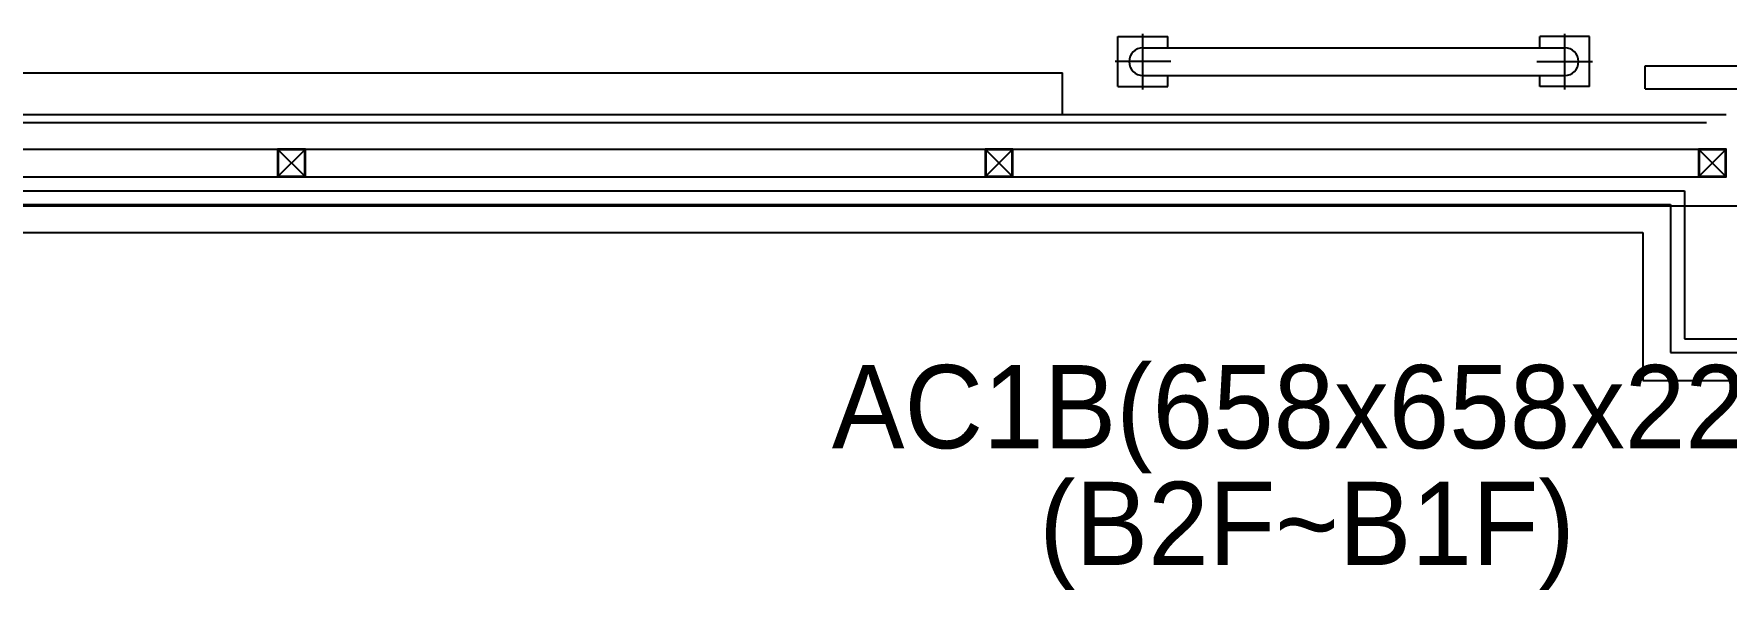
# Model space of a CAD drawing. Header units: millimetres. Extents: x -47382 to 204618, y -51045 to 127155.
# Drawn here: x 84571 to 90671, y 38987 to 40990 of the extents above; entities that cross this region are included whole.
import ezdxf
from ezdxf.enums import TextEntityAlignment as Align

# ---------------------------------------------------------------- set-up
doc = ezdxf.new("R2010")
doc.units = ezdxf.units.MM
doc.header["$LTSCALE"] = 300
doc.header["$MEASUREMENT"] = 0
doc.linetypes.add('CEN', pattern=[62, 60, -1, 0, -1])
doc.layers.get('0').update_dxf_attribs({"linetype": 'CONTINUOUS'})
doc.layers.get('Defpoints').update_dxf_attribs({"color": 153, "linetype": 'CONTINUOUS'})
for name, color, linetype in [('A-CEN', 1, 'CEN'), ('A-FLOR-FLIN-TYP2', 8, 'CONTINUOUS'), ('A-FLOR-GW', 6, 'CONTINUOUS'), ('A-ST-AXIS-CEN', 252, 'CEN'), ('A-볼라드', 8, 'CONTINUOUS'), ('XREF-PLAN$0$A-STEEL', 7, 'CONTINUOUS'), ('갈바륨 V-115', 141, 'CONTINUOUS'), ('방열도어', 75, 'CONTINUOUS'), ('저온단열', 160, 'CONTINUOUS'), ('충돌방지대 IN', 4, 'CONTINUOUS')]:
    doc.layers.add(name, color=color, linetype=linetype)
doc.styles.add('돋움', font='')
doc.styles.get('돋움').set_extended_font_data('Dotum')

# ---------------------------------------------------------------- blocks, each defined once
blk = doc.blocks.new('전실1')
at = {"layer": 'A-볼라드'}
for p, q in [((-9330, 4530, -103000), (-9150, 4530, -103000)), ((-9330, 4350, -103000), (-9330, 4530, -103000)), ((-9240, 4340, -103000), (-9240, 4540, -103000)), ((-9150, 4490, -103000), (-9150, 4530, -103000)), ((-7630, 4530, -103000), (-7810, 4530, -103000)), ((-7810, 4490, -103000), (-7810, 4530, -103000)), ((-7720, 4340, -103000), (-7720, 4540, -103000)), ((-7630, 4350, -103000), (-7630, 4530, -103000)), ((-9240, 4490, -103000), (-7720, 4490, -103000)), ((-9140, 4440, -103000), (-9340, 4440, -103000)), ((-7820, 4440, -103000), (-7620, 4440, -103000)), ((-9330, 4350, -103000), (-9150, 4350, -103000)), ((-9240, 4390, -103000), (-7720, 4390, -103000)), ((-9150, 4350, -103000), (-9150, 4390, -103000)), ((-7810, 4350, -103000), (-7810, 4390, -103000)), ((-7630, 4350, -103000), (-7810, 4350, -103000))]:
    blk.add_line(p, q, dxfattribs=at)
for centre, start, end in [((-9240, 4440, -103000), 90, 270), ((-7720, 4440, -103000), 270, 90)]:
    blk.add_arc(centre, 50, start, end, dxfattribs=at)
at = {"layer": '방열도어'}
for p, q in [((-7430, 4342.5, -103000), (-7430, 4424.8, -103000)), ((-7430, 4424.8, -103000), (-5996.8, 4424.8, -103000)), ((-7430, 4342.5, -103000), (-5998.5, 4342.5, -103000))]:
    blk.add_line(p, q, dxfattribs=at)
blk = doc.blocks.new('XREF-PLAN$0$각-100X100')
at = {"layer": 'XREF-PLAN$0$A-STEEL', "color": 1}
for p, q in [((-47.7, -47.7), (47.7, 47.7)), ((-47.7, 47.7), (47.7, -47.7))]:
    blk.add_line(p, q, dxfattribs=at)
at = {"layer": 'XREF-PLAN$0$A-STEEL'}
blk.add_lwpolyline([(-50, -50), (50, -50), (50, 50), (-50, 50)], close=True, dxfattribs=at)
at = {"layer": 'XREF-PLAN$0$A-STEEL', "color": 8}
blk.add_lwpolyline([(-47.7, -47.7), (47.7, -47.7), (47.7, 47.7), (-47.7, 47.7)], close=True, dxfattribs=at)

msp = doc.modelspace()

# ---------------------------------------------------------------- linework, layer by layer
at = {"layer": 'A-CEN'}
msp.add_line((35400, 40671.4), (135400, 40671.4), dxfattribs=at)
at = {"layer": 'A-FLOR-FLIN-TYP2'}
msp.add_line((80429, 40475.4), (90671, 40475.4), dxfattribs=at)
at = {"layer": 'A-FLOR-GW'}
for p, q in [((80329, 40700.4), (90671, 40700.4)), ((80329, 40575.4), (90671, 40575.4))]:
    msp.add_line(p, q, dxfattribs=at)
at = {"layer": 'A-ST-AXIS-CEN'}
msp.add_line((0, 40371.4), (142000, 40371.4), dxfattribs=at)
at = {"layer": '갈바륨 V-115'}
for p, q in [((80529, 40375.4), (90471, 40375.4)), ((90471, 40375.4), (90471, 39842.4)), ((90471, 39842.4), (91004, 39842.4))]:
    msp.add_line(p, q, dxfattribs=at)
at = {"layer": '저온단열'}
for p, q in [((80479, 40425.4), (90521, 40425.4)), ((90521, 40425.4), (90521, 39892.4)), ((90521, 39892.4), (91054, 39892.4))]:
    msp.add_line(p, q, dxfattribs=at)
at = {"layer": '충돌방지대 IN'}
for p, q in [((80187.5, 40850.4), (88279, 40850.4)), ((88279, 40700.4), (88279, 40850.4)), ((80629, 40275.4), (90371, 40275.4)), ((90371, 40275.4), (90371, 39742.4)), ((90371, 39742.4), (90904, 39742.4))]:
    msp.add_line(p, q, dxfattribs=at)

# ---------------------------------------------------------------- block references
msp.add_blockref('전실1', (97809, 36450.4))
at = {"ltscale": 5}
for p in [(85500, 40525.4), (88050, 40525.4), (90621, 40525.4)]:
    msp.add_blockref('XREF-PLAN$0$각-100X100', p, dxfattribs=at)

# ---------------------------------------------------------------- texts
at = {"layer": 'Defpoints', "linetype": 'Continuous', "style": '돋움'}
for s, p in [('AC1B(658x658x22)', (89160.2, 39407.8)), ('(B2F~B1F)', (89160.2, 38987.3))]:
    msp.add_text(s, height=300, dxfattribs=at).set_placement(p, align=Align.BOTTOM_CENTER)

doc.saveas('drawing.dxf')
